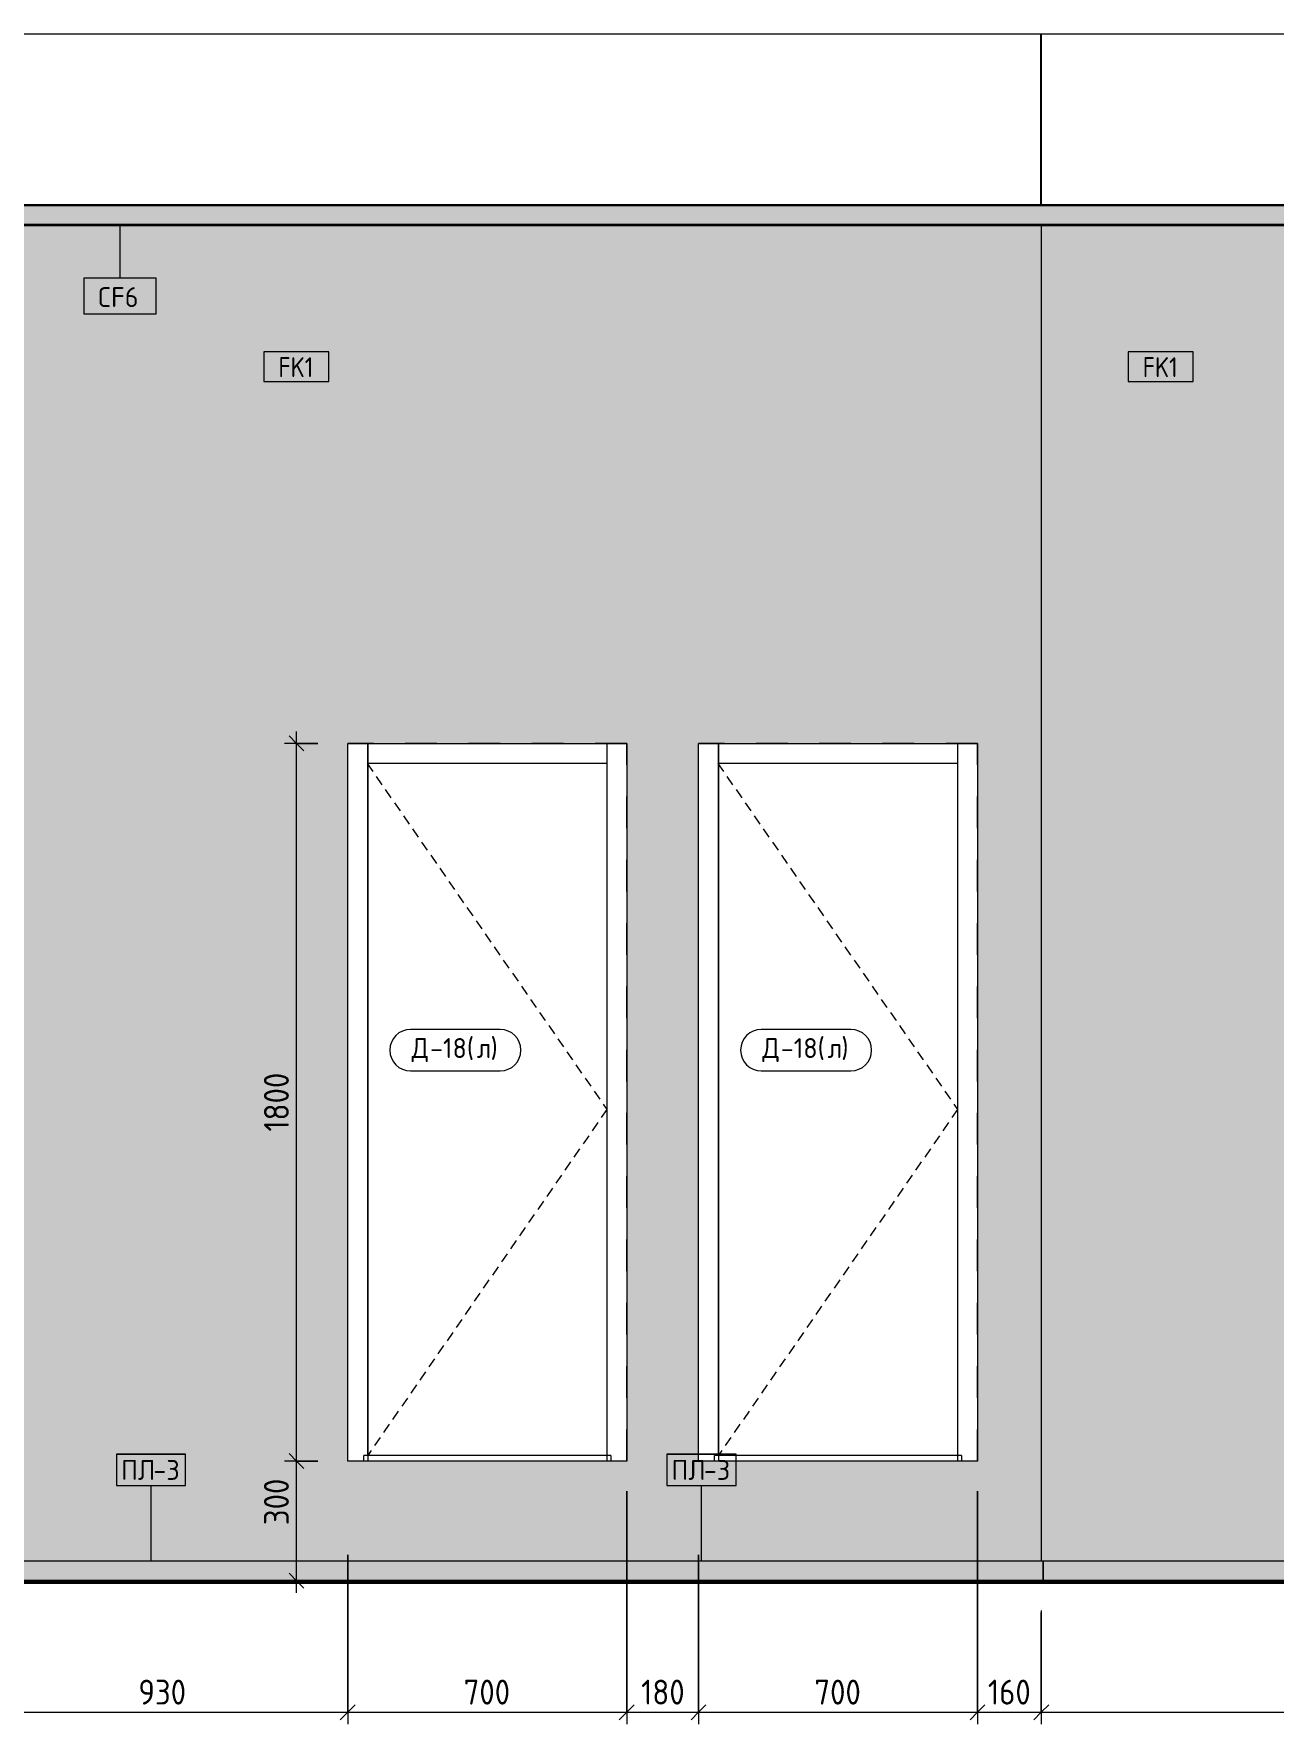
# Model space of a CAD drawing. Header units: millimetres. Extents: x 16345 to 138513, y -2470 to 23828.
# Drawn here: x 103306 to 106418, y 3840 to 8080 of the extents above; entities that cross this region are included whole.
import ezdxf

# ---------------------------------------------------------------- set-up
doc = ezdxf.new("R2010")
doc.units = ezdxf.units.MM
doc.linetypes.add('200_ШТРИХ__ш1_п0_6_', pattern=[40, 25, -15])
doc.linetypes.add('Штрих', pattern=[158.75, 79.375, -79.375])
for name, color, linetype, lineweight in [('A-ANNO-DIMS', 7, 'Continuous', 9), ('A-ANNO-DIMS-25', 7, 'Continuous', 9), ('A-CLNG-IDEN', 7, 'Continuous', 9), ('A-DOOR', 7, 'Continuous', 9), ('A-DOOR-2', 7, '200_ШТРИХ__ш1_п0_6_', 9), ('A-DOOR-4', 7, 'Штрих', 9), ('A-DOOR-FRAM-1', 7, 'Continuous', 9), ('A-DOOR-IDEN', 7, 'Continuous', 9), ('A-FLOR', 7, 'Continuous', 9), ('A-GENM', 7, 'Continuous', 9), ('A-GENM-IDEN', 7, 'Continuous', 9), ('A-WALL-IDEN', 7, 'Continuous', 9), ('A-WALL-PATT', 7, 'Continuous', 9), ('I-WALL', 7, 'Continuous', 9)]:
    doc.layers.add(name, color=color, linetype=linetype, lineweight=lineweight)
for name, color, linetype, lineweight, true_color in [('A-CLNG-1', 7, 'Continuous', 9, 0x787878), ('A-CLNG-FNSH-1', 7, 'Continuous', 30, 0x3c3c3c), ('A-FLOR-FNSH-1', 7, 'Continuous', 30, 0x3c3c3c)]:
    doc.layers.add(name, color=color, linetype=linetype, lineweight=lineweight, true_color=true_color)
doc.styles.add('GOST Common_1', font='GOST_Common.ttf', dxfattribs={"height": 50})
doc.styles.add('GOST Common_2', font='GOST_Common.ttf', dxfattribs={"width": 0.9, "height": 50})
doc.styles.add('ISOCPEUR_1', font='isocpeur.ttf', dxfattribs={"width": 0.9, "height": 62.5})
doc.dimstyles.new('ISO-2_5_0_9К_БОЛЬШОЙ_1', dxfattribs={"dimscale": 304.8, "dimtxt": 62.248823, "dimasz": 0.123031, "dimexe": 0.098425, "dimexo": 0.246063, "dimgap": 0, "dimtad": 1, "dimdec": 0, "dimrnd": 10, "dimzin": 0, "dimdsep": 46, "dimtxsty": 'ISOCPEUR_1', "dimblk1": 'OBLIQUE', "dimblk2": 'OBLIQUE', "dimsah": 1, "dimcen": 0.09, "dimdle": 0.098425, "dimazin": 0, "dimtfac": 1, "dimtdec": 4, "dimtix": 1, "dimtmove": 0, "dimatfit": 3, "dimfxl": 1, "dimtvp": 1, "dimtolj": 1, "dimtzin": 0, "dimarcsym": 2})
doc.dimstyles.new('ISO-2_5_0_9К_БОЛЬШОЙ_3', dxfattribs={"dimscale": 304.8, "dimtxt": 62.248823, "dimasz": 0.123031, "dimexe": 0.098425, "dimexo": 0.246063, "dimgap": 0, "dimtad": 1, "dimdec": 0, "dimrnd": 10, "dimzin": 0, "dimdsep": 46, "dimtxsty": 'ISOCPEUR_1', "dimblk1": 'OBLIQUE', "dimblk2": 'OBLIQUE', "dimsah": 1, "dimcen": 0.09, "dimdle": 0.098425, "dimazin": 0, "dimtfac": 1, "dimtdec": 4, "dimtix": 1, "dimtmove": 2, "dimatfit": 3, "dimfxl": 1, "dimtvp": 1, "dimtolj": 1, "dimtzin": 0, "dimarcsym": 2})

# ---------------------------------------------------------------- blocks, each defined once
blk = doc.blocks.new('110_Дверь_СКБ_1Ст - д-18 700x2100h_Технический шкаф ЭОМ и СС-21511926-Развертка 2_28-1')
at = {"layer": 'A-DOOR'}
for p, q in [((-5459, 6250), (-6059, 6250)), ((-6059, 4514), (-6059, 6250)), ((-5459, 6250), (-5459, 4514)), ((-5459, 4514), (-6059, 4514))]:
    blk.add_line(p, q, dxfattribs=at)
at = {"layer": 'A-DOOR-2'}
for p, q in [((-6060.4, 6250), (-5459, 5382)), ((-5459, 5382), (-6059, 4514))]:
    blk.add_line(p, q, dxfattribs=at)
at = {"layer": 'A-DOOR-4'}
for p, q in [((-5409, 6300), (-6109, 6300)), ((-6109, 4500), (-6109, 6300)), ((-5409, 6300), (-6109, 6300)), ((-6109, 4500), (-6109, 6300)), ((-5409, 4500), (-5409, 6300)), ((-5409, 4500), (-5409, 6300))]:
    blk.add_line(p, q, dxfattribs=at)
at = {"layer": 'A-DOOR-FRAM-1'}
for p, q in [((-6059, 6250), (-6059, 6300)), ((-6059, 6300), (-6059, 4500)), ((-5459, 6300), (-5459, 6250)), ((-5459, 6300), (-5459, 4500)), ((-5459, 6250), (-6059, 6250)), ((-6069, 4500), (-6069, 4514)), ((-5449, 4514), (-6069, 4514)), ((-5449, 4514), (-5449, 4500))]:
    blk.add_line(p, q, dxfattribs=at)
blk = doc.blocks.new('Плинтус - Плинтус темный _ст_школа_-32862064-Развертка 2_28-1')
at = {"layer": 'A-GENM'}
h = blk.add_hatch(color=256, dxfattribs=at)
h.paths.add_polyline_path([(-827.7, 4200), (-535, 4200), (-535, 4250), (-1416.4, 4250), (-1416.4, 4245), (-1446.4, 4245), (-1446.4, 4200), (-1191.8, 4200)])
h.paths.add_polyline_path([(-5244, 4200), (-4557.7, 4200), (-4557.7, 4245), (-4587.7, 4245), (-4587.7, 4250), (-5244, 4250)])
h.paths.add_polyline_path([(-4114.5, 4200), (-2386.4, 4200), (-2386.4, 4245), (-2416.4, 4245), (-2416.4, 4250), (-4088, 4250), (-4088, 4245), (-4118, 4245), (-4118, 4200), (-4116.1, 4200)])
for p, q in [((-5244, 4250), (-4587.7, 4250)), ((-4587.7, 4250), (-4587, 4250)), ((-4587, 4250), (-4583.2, 4250)), ((-4583.2, 4250), (-4576.3, 4250)), ((-4576.3, 4250), (-4566.5, 4250)), ((-4566.3, 4250), (-4553.7, 4250)), ((-4553.5, 4250), (-4538.2, 4250)), ((-4538, 4250), (-4520.2, 4250)), ((-4520, 4250), (-4499.9, 4250)), ((-4499.7, 4250), (-4477.6, 4250)), ((-4477.3, 4250), (-4166.9, 4250)), ((-4166.6, 4250), (-4147.5, 4250)), ((-4147.3, 4250), (-4130.6, 4250)), ((-4130.4, 4250), (-4116.2, 4250)), ((-4116.1, 4250), (-4104.7, 4250)), ((-4104.4, 4250), (-4096.1, 4250)), ((-4096, 4250), (-4090.5, 4250)), ((-4090.4, 4250), (-4088, 4250)), ((-4088, 4250), (-2416.4, 4250)), ((-2416.4, 4250), (-2414.7, 4250)), ((-2414.7, 4250), (-2410, 4250)), ((-2409.9, 4250), (-2402.2, 4250)), ((-2402.1, 4250), (-2391.5, 4250)), ((-2391.3, 4250), (-2377.8, 4250)), ((-2377.6, 4250), (-2361.2, 4250)), ((-2361, 4250), (-2342, 4250)), ((-2341.7, 4250), (-1511, 4250)), ((-1510.8, 4250), (-1489.3, 4250)), ((-1489.1, 4250), (-1470.2, 4250)), ((-1470, 4250), (-1453.9, 4250)), ((-1453.7, 4250), (-1440.4, 4250)), ((-1440.3, 4250), (-1429.9, 4250)), ((-1429.8, 4250), (-1422.3, 4250)), ((-1422.3, 4250), (-1417.8, 4250)), ((-1417.8, 4250), (-1416.4, 4250)), ((-1416.4, 4250), (-535, 4250))]:
    blk.add_line(p, q, dxfattribs=at)
blk = doc.blocks.new('Плинтус - Плинтус темный _ст_школа_-32859017-Развертка 2_28-1')
at = {"layer": 'A-GENM'}
blk.add_line((-5244, 4250), (-5244, 4200), dxfattribs=at)
blk = doc.blocks.new('Плинтус - Плинтус темный _ст_школа_-32862070-Развертка 2_28-1')
at = {"layer": 'A-GENM'}
blk.add_hatch(color=256, dxfattribs=at).paths.add_polyline_path([(-7946, 4200), (-6989, 4200), (-6989, 4250), (-7946, 4250)])
for p, q in [((-7946, 4250), (-7946, 4200)), ((-7946, 4250), (-6989, 4250)), ((-6989, 4250), (-6989, 4200))]:
    blk.add_line(p, q, dxfattribs=at)
blk = doc.blocks.new('Плинтус - Плинтус темный _ст_школа_-32862368-Развертка 2_28-1')
at = {"layer": 'A-GENM'}
blk.add_hatch(color=256, dxfattribs=at).paths.add_polyline_path([(-5250, 4200), (-5244, 4200), (-5244, 4250), (-6989, 4250), (-6989, 4200), (-5459, 4200)])
for p, q in [((-6989, 4250), (-5244, 4250)), ((-6989, 4200), (-6989, 4250)), ((-5244, 4200), (-5244, 4250))]:
    blk.add_line(p, q, dxfattribs=at)
blk = doc.blocks.new('DIMBLOCK64-Развертка 2_28-1')
at = {"layer": 'A-ANNO-DIMS-25'}
for p, q in [((104093.5, 4265), (104093.5, 3840.1)), ((104093.5, 3870.1), (104093.5, 4265)), ((103161.5, 4125), (103161.5, 3840.1)), ((103161.5, 3870.1), (103161.5, 4120)), ((103161.5, 3870.1), (104093.5, 3870.1))]:
    blk.add_line(p, q, dxfattribs=at)
at = {"layer": 'A-ANNO-DIMS-25', "lineweight": 20}
for p, q in [((103161.5, 3870.1), (103142.8, 3851.4)), ((103161.5, 3870.1), (103180.3, 3888.9)), ((104093.5, 3870.1), (104074.8, 3851.4)), ((104093.5, 3870.1), (104112.3, 3888.9))]:
    blk.add_line(p, q, dxfattribs=at)
at = {"layer": 'A-ANNO-DIMS-25', "color": 0, "insert": (103568.3, 3951.8), "char_height": 62.5, "width": 142.215, "attachment_point": 1, "line_spacing_factor": 1.149209, "style": 'ISOCPEUR_1'}
blk.add_mtext('930', dxfattribs=at)
blk = doc.blocks.new('_Oblique')
at = {"color": 0, "linetype": 'ByBlock', "lineweight": -2}
blk.add_line((-0.5, -0.5), (0.5, 0.5), dxfattribs=at)
blk = doc.blocks.new('DIMBLOCK65-Развертка 2_28-1')
at = {"layer": 'A-ANNO-DIMS-25'}
for p, q in [((104793.5, 4425), (104793.5, 3840.1)), ((104793.5, 3870.1), (104793.5, 4425)), ((104093.5, 4265), (104093.5, 3840.1)), ((104093.5, 3870.1), (104093.5, 4265)), ((104093.5, 3870.1), (104793.5, 3870.1))]:
    blk.add_line(p, q, dxfattribs=at)
at = {"layer": 'A-ANNO-DIMS-25', "lineweight": 20}
for p, q in [((104093.5, 3870.1), (104074.8, 3851.4)), ((104093.5, 3870.1), (104112.3, 3888.9)), ((104793.5, 3870.1), (104774.8, 3851.4)), ((104793.5, 3870.1), (104812.3, 3888.9))]:
    blk.add_line(p, q, dxfattribs=at)
at = {"layer": 'A-ANNO-DIMS-25', "color": 0, "insert": (104384.3, 3951.8), "char_height": 62.5, "width": 142.215, "attachment_point": 1, "line_spacing_factor": 1.149209, "style": 'ISOCPEUR_1'}
blk.add_mtext('700', dxfattribs=at)
blk = doc.blocks.new('DIMBLOCK66-Развертка 2_28-1')
at = {"layer": 'A-ANNO-DIMS-25'}
for p, q in [((104793.5, 4425), (104793.5, 3840.1)), ((104793.5, 3870.1), (104793.5, 4425)), ((104973.5, 4265), (104973.5, 3840.1)), ((104973.5, 3870.1), (104973.5, 4265)), ((104793.5, 3870.1), (104973.5, 3870.1))]:
    blk.add_line(p, q, dxfattribs=at)
at = {"layer": 'A-ANNO-DIMS-25', "lineweight": 20}
for p, q in [((104793.5, 3870.1), (104774.8, 3851.4)), ((104793.5, 3870.1), (104812.3, 3888.9)), ((104973.5, 3870.1), (104954.8, 3851.4)), ((104973.5, 3870.1), (104992.3, 3888.9))]:
    blk.add_line(p, q, dxfattribs=at)
at = {"layer": 'A-ANNO-DIMS-25', "color": 0, "insert": (104829.6, 3951.8), "char_height": 62.5, "width": 129.286, "attachment_point": 1, "line_spacing_factor": 1.149209, "style": 'ISOCPEUR_1'}
blk.add_mtext('180', dxfattribs=at)
blk = doc.blocks.new('DIMBLOCK67-Развертка 2_28-1')
at = {"layer": 'A-ANNO-DIMS-25'}
for p, q in [((105673.5, 4425), (105673.5, 3840.1)), ((105673.5, 3870.1), (105673.5, 4425)), ((104973.5, 4265), (104973.5, 3840.1)), ((104973.5, 3870.1), (104973.5, 4265)), ((104973.5, 3870.1), (105673.5, 3870.1))]:
    blk.add_line(p, q, dxfattribs=at)
at = {"layer": 'A-ANNO-DIMS-25', "lineweight": 20}
for p, q in [((104973.5, 3870.1), (104954.8, 3851.4)), ((104973.5, 3870.1), (104992.3, 3888.9)), ((105673.5, 3870.1), (105654.8, 3851.4)), ((105673.5, 3870.1), (105692.3, 3888.9))]:
    blk.add_line(p, q, dxfattribs=at)
at = {"layer": 'A-ANNO-DIMS-25', "color": 0, "insert": (105264.3, 3951.8), "char_height": 62.5, "width": 142.215, "attachment_point": 1, "line_spacing_factor": 1.149209, "style": 'ISOCPEUR_1'}
blk.add_mtext('700', dxfattribs=at)
blk = doc.blocks.new('DIMBLOCK68-Развертка 2_28-1')
at = {"layer": 'A-ANNO-DIMS-25'}
for p, q in [((105673.5, 4425), (105673.5, 3840.1)), ((105673.5, 3870.1), (105673.5, 4425)), ((105833.5, 4125), (105833.5, 3840.1)), ((105833.5, 3870.1), (105833.5, 4120)), ((105673.5, 3870.1), (105833.5, 3870.1))]:
    blk.add_line(p, q, dxfattribs=at)
at = {"layer": 'A-ANNO-DIMS-25', "lineweight": 20}
for p, q in [((105673.5, 3870.1), (105654.8, 3851.4)), ((105673.5, 3870.1), (105692.3, 3888.9)), ((105833.5, 3870.1), (105814.8, 3851.4)), ((105833.5, 3870.1), (105852.3, 3888.9))]:
    blk.add_line(p, q, dxfattribs=at)
at = {"layer": 'A-ANNO-DIMS-25', "color": 0, "insert": (105699.6, 3951.8), "char_height": 62.5, "width": 129.286, "attachment_point": 1, "line_spacing_factor": 1.149209, "style": 'ISOCPEUR_1'}
blk.add_mtext('160', dxfattribs=at)
blk = doc.blocks.new('DIMBLOCK69-Развертка 2_28-1')
at = {"layer": 'A-ANNO-DIMS-25'}
for p, q in [((105833.5, 4125), (105833.5, 3840.1)), ((105833.5, 3870.1), (105833.5, 4120)), ((110562.5, 4125), (110562.5, 3840.1)), ((110562.5, 3870.1), (110562.5, 4120)), ((105833.5, 3870.1), (110562.5, 3870.1))]:
    blk.add_line(p, q, dxfattribs=at)
at = {"layer": 'A-ANNO-DIMS-25', "lineweight": 20}
for p, q in [((105833.5, 3870.1), (105814.8, 3851.4)), ((105833.5, 3870.1), (105852.3, 3888.9)), ((110562.5, 3870.1), (110543.8, 3851.4)), ((110562.5, 3870.1), (110581.3, 3888.9))]:
    blk.add_line(p, q, dxfattribs=at)
at = {"layer": 'A-ANNO-DIMS-25', "color": 0, "insert": (108116, 3951.8), "char_height": 62.5, "width": 196.802, "attachment_point": 1, "line_spacing_factor": 1.149209, "style": 'ISOCPEUR_1'}
blk.add_mtext('4730', dxfattribs=at)
blk = doc.blocks.new('М_двери - Типоразмер_рамка-25223575-Развертка 2_28-1')
at = {"layer": 'A-DOOR-IDEN'}
for p, q in [((-21865.5, 5512.7), (-22090.3, 5512.7)), ((-22090.3, 5408.7), (-21865.5, 5408.7))]:
    blk.add_line(p, q, dxfattribs=at)
for centre, start, end in [((-22090.3, 5460.7), 90, 270), ((-21865.5, 5460.7), 270, 90)]:
    blk.add_arc(centre, 52, start, end, dxfattribs=at)
blk = doc.blocks.new('М_потолков - Марка_ Имя типа-25382930-Развертка 2_28-1')
at = {"layer": 'A-CLNG-IDEN'}
for p, q in [((-19198.9, 7473.3), (-19380.1, 7473.3)), ((-19380.1, 7473.3), (-19380.1, 7383.9)), ((-19198.9, 7383.9), (-19198.9, 7473.3)), ((-19380.1, 7383.9), (-19198.9, 7383.9))]:
    blk.add_line(p, q, dxfattribs=at)
blk = doc.blocks.new('М_стена_0001 - Типоразмер_без рамки-25382661-Развертка 2_28-1')
at = {"layer": 'A-WALL-IDEN'}
for p, q in [((-22686.1, 7222.2), (-22849.4, 7222.2)), ((-22849.4, 7222.2), (-22849.4, 7147.2)), ((-22686.1, 7147.2), (-22686.1, 7222.2)), ((-22849.4, 7147.2), (-22686.1, 7147.2))]:
    blk.add_line(p, q, dxfattribs=at)
blk = doc.blocks.new('Mark Reiling - Mark Reiling-26174330-Развертка 2_28-1')
at = {"layer": 'A-GENM-IDEN'}
for p, q in [((-2976.2, 4517.8), (-2976.2, 4439)), ((-2976.2, 4517.8), (-2802.8, 4517.8)), ((-2802.8, 4517.8), (-2976.2, 4517.8)), ((-2976.2, 4517.8), (-2976.2, 4439)), ((-2802.8, 4439), (-2802.8, 4517.8)), ((-2802.8, 4439), (-2802.8, 4517.8)), ((-2976.2, 4439), (-2802.8, 4439)), ((-2976.2, 4439), (-2802.8, 4439))]:
    blk.add_line(p, q, dxfattribs=at)
blk = doc.blocks.new('DIMBLOCK75-Развертка 2_28-1')
at = {"layer": 'A-ANNO-DIMS-25'}
for p, q in [((104018.5, 4500), (103934.9, 4500)), ((103964.9, 4170), (103964.9, 4500)), ((103964.9, 4500), (104018.5, 4500)), ((104013.4, 4200), (103934.9, 4200)), ((103964.9, 4200), (104013.4, 4200))]:
    blk.add_line(p, q, dxfattribs=at)
at = {"layer": 'A-ANNO-DIMS-25', "lineweight": 20}
for p, q in [((103964.9, 4500), (103946.2, 4518.8)), ((103964.9, 4500), (103983.7, 4481.3)), ((103964.9, 4200), (103946.2, 4218.7)), ((103964.9, 4200), (103983.7, 4181.2))]:
    blk.add_line(p, q, dxfattribs=at)
at = {"layer": 'A-ANNO-DIMS-25', "color": 0, "insert": (103883.3, 4339.3), "char_height": 62.5, "width": 142.215, "attachment_point": 1, "rotation": 90, "line_spacing_factor": 1.149209, "style": 'ISOCPEUR_1'}
blk.add_mtext('300', dxfattribs=at)
blk = doc.blocks.new('DIMBLOCK76-Развертка 2_28-1')
at = {"layer": 'A-ANNO-DIMS-25', "lineweight": 20}
for p, q in [((103964.9, 6300), (103946.2, 6318.8)), ((103964.9, 6300), (103983.7, 6281.3)), ((103964.9, 4500), (103946.2, 4518.8)), ((103964.9, 4500), (103983.7, 4481.3))]:
    blk.add_line(p, q, dxfattribs=at)
at = {"layer": 'A-ANNO-DIMS-25'}
for p, q in [((103964.9, 4500), (103964.9, 6330)), ((104018.5, 6300), (103934.9, 6300)), ((103964.9, 6300), (104018.5, 6300)), ((104018.5, 4500), (103934.9, 4500)), ((103964.9, 4500), (104018.5, 4500))]:
    blk.add_line(p, q, dxfattribs=at)
at = {"layer": 'A-ANNO-DIMS-25', "color": 0, "insert": (103883.3, 5326.4), "char_height": 62.5, "width": 176.691, "attachment_point": 1, "rotation": 90, "line_spacing_factor": 1.149209, "style": 'ISOCPEUR_1'}
blk.add_mtext('1800', dxfattribs=at)

msp = doc.modelspace()

# ---------------------------------------------------------------- hatches: boundary and pattern name
at = {"layer": 'A-CLNG-1'}
msp.add_hatch(color=256, dxfattribs=at).paths.add_polyline_path([(110618.9, 7600), (110941.5, 7600), (110941.5, 7650), (96102.5, 7650), (96102.5, 7600), (110254.8, 7600)])
at = {"layer": 'A-WALL-PATT'}
h = msp.add_hatch(color=256, dxfattribs=at)
h.paths.add_polyline_path([(105832.5, 4250), (105833.5, 4250), (105833.5, 7600), (105832.5, 7600), (105832.5, 4500)])
h.paths.add_polyline_path([(105833.5, 7650), (105833.5, 8080), (105832.5, 8080), (105832.5, 7650)])
h = msp.add_hatch(color=256, dxfattribs=at)
h.paths.add_polyline_path([(103161.5, 4250), (105832.5, 4250), (105832.5, 7600), (103161.5, 7600), (103161.5, 4255.2)])
h.paths.add_polyline_path([(104093.5, 4500), (104093.5, 6300), (104793.5, 6300), (104793.5, 4500), (104143.5, 4500)])
h.paths.add_polyline_path([(105157.7, 4500), (104973.5, 4500), (104973.5, 6300), (105673.5, 6300), (105673.5, 4500), (105521.8, 4500)])
h = msp.add_hatch(color=256, dxfattribs=at)
h.paths.add_polyline_path([(110657.5, 4200), (110661.5, 4200), (110661.5, 4925), (110657.5, 4925), (110657.5, 4203.3)])
h.paths.add_polyline_path([(110582.5, 4200), (110582.5, 5000), (110661.5, 5000), (110661.5, 7600), (105833.5, 7600), (105833.5, 4250), (106494.8, 4250), (106494.8, 4645), (106994.5, 4645), (106994.5, 4250), (108666.1, 4250), (108666.1, 4645), (109666.1, 4645), (109666.1, 4250), (110561.5, 4250), (110561.5, 4300), (110541.5, 4300), (110541.5, 4850), (110561.5, 4850), (110561.5, 5000), (110562.5, 5000), (110562.5, 4200)])
h.paths.add_polyline_path([(108070.3, 5100), (106742.5, 5100), (106742.5, 6400), (109742.5, 6400), (109742.5, 5100), (108798.5, 5100)])

# ---------------------------------------------------------------- linework, layer by layer
at = {"layer": 'A-CLNG-FNSH-1'}
for p, q in [((110941.5, 7650), (96102.5, 7650)), ((110941.5, 7601), (96102.5, 7601)), ((96102.5, 7600), (110941.5, 7600))]:
    msp.add_line(p, q, dxfattribs=at)
at = {"layer": 'A-CLNG-IDEN'}
msp.add_line((103522, 7600), (103522, 7466.8), dxfattribs=at)
at = {"layer": 'A-FLOR'}
msp.add_line((87682.5, 8080), (110962.5, 8080), dxfattribs=at)
at = {"layer": 'A-FLOR-FNSH-1'}
for p, q in [((110982.5, 4200), (87682.5, 4200)), ((87682.5, 4195), (110982.5, 4195))]:
    msp.add_line(p, q, dxfattribs=at)
at = {"layer": 'A-GENM-IDEN'}
for p, q in [((103600, 4250), (103600, 4438)), ((104981, 4250), (104981, 4438))]:
    msp.add_line(p, q, dxfattribs=at)
at = {"layer": 'I-WALL'}
for p, q in [((105832.5, 7650), (105832.5, 8080)), ((105833.5, 8080), (105833.5, 7650)), ((105833.5, 7600), (105833.5, 4250)), ((104093.5, 4500), (104093.5, 6300)), ((104093.5, 6300), (104793.5, 6300)), ((104793.5, 6300), (104793.5, 4500)), ((104973.5, 4500), (104973.5, 6300)), ((104973.5, 6300), (105673.5, 6300)), ((105673.5, 6300), (105673.5, 4500)), ((104793.5, 4500), (104093.5, 4500)), ((105673.5, 4500), (104973.5, 4500))]:
    msp.add_line(p, q, dxfattribs=at)

# ---------------------------------------------------------------- block references
at = {"layer": 'A-CLNG-IDEN'}
msp.add_blockref('М_потолков - Марка_ Имя типа-25382930-Развертка 2_28-1', (122811.5, -6.6), dxfattribs=at)
at = {"layer": 'A-DOOR-FRAM-1'}
for p in [(110202.5, 0), (111082.5, 0)]:
    msp.add_blockref('110_Дверь_СКБ_1Ст - д-18 700x2100h_Технический шкаф ЭОМ и СС-21511926-Развертка 2_28-1', p, dxfattribs=at)
at = {"layer": 'A-DOOR-IDEN'}
for p in [(126341.4, 70), (127221.4, 70)]:
    msp.add_blockref('М_двери - Типоразмер_рамка-25223575-Развертка 2_28-1', p, dxfattribs=at)
at = {"layer": 'A-GENM'}
for name in ['Плинтус - Плинтус темный _ст_школа_-32862070-Развертка 2_28-1', 'Плинтус - Плинтус темный _ст_школа_-32862368-Развертка 2_28-1', 'Плинтус - Плинтус темный _ст_школа_-32862064-Развертка 2_28-1', 'Плинтус - Плинтус темный _ст_школа_-32859017-Развертка 2_28-1']:
    msp.add_blockref(name, (111082.5, 0), dxfattribs=at)
at = {"layer": 'A-GENM-IDEN'}
for p in [(106489.5, 0), (107870.5, 0)]:
    msp.add_blockref('Mark Reiling - Mark Reiling-26174330-Развертка 2_28-1', p, dxfattribs=at)
at = {"layer": 'A-WALL-IDEN'}
for p in [(126732, 60.3), (128900.6, 60.3)]:
    msp.add_blockref('М_стена_0001 - Типоразмер_без рамки-25382661-Развертка 2_28-1', p, dxfattribs=at)

# ---------------------------------------------------------------- texts
at = {"layer": 'A-CLNG-IDEN', "insert": (103465.6, 7444.6), "char_height": 50, "width": 132.278, "attachment_point": 1, "style": 'GOST Common_1'}
msp.add_mtext('CF6', dxfattribs=at)
at = {"layer": 'A-DOOR-IDEN', "char_height": 50, "attachment_point": 1, "style": 'GOST Common_1'}
for s, insert, width in [('\\fGOST Common|b0|i0|c204|p34|;Д', (104253.7, 5561), 56.118), ('-18(', (104300, 5561), 142.3), ('\\fGOST Common|b0|i0|c204|p34|;)', (104452.1, 5561), 24.051), ('\\fGOST Common|b0|i0|c204|p34|;Д', (105133.7, 5561), 56.118), ('-18(', (105180, 5561), 142.3), ('\\fGOST Common|b0|i0|c204|p34|;)', (105332.1, 5561), 24.051), ('\\fGOST Common|b0|i0|c204|p34|;л', (104417.4, 5561), 42.089), ('\\fGOST Common|b0|i0|c204|p34|;л', (105297.4, 5561), 42.089)]:
    msp.add_mtext(s, dxfattribs=dict(at, insert=insert, width=width))
at = {"layer": 'A-GENM-IDEN', "char_height": 50, "attachment_point": 1, "style": 'GOST Common_1'}
for s, insert, width in [('ПЛ', (103524.9, 4502.8), 98.207), ('-3', (103605.9, 4502.8), 86.181), ('ПЛ', (104905.9, 4502.8), 98.207), ('-3', (104986.9, 4502.8), 86.181)]:
    msp.add_mtext(s, dxfattribs=dict(at, insert=insert, width=width))
at = {"layer": 'A-WALL-IDEN', "char_height": 50, "width": 111.835, "attachment_point": 1, "style": 'GOST Common_2'}
for insert in [(103919.4, 7268.9), (106088, 7268.9)]:
    msp.add_mtext('FK1', dxfattribs=dict(at, insert=insert))

# ---------------------------------------------------------------- dimensions: what is measured, and where the dimension line sits
at = {"layer": 'A-ANNO-DIMS'}
dim = msp.add_linear_dim(base=(103964.9, 6300), p1=(104093.5, 4500), p2=(104093.5, 6300), angle=90, dimstyle='ISO-2_5_0_9К_БОЛЬШОЙ_1', override={"dimpost": '<>', "dimfxl": 1800}, dxfattribs=at)
dim.commit()
dim.dimension.update_dxf_attribs({"geometry": 'DIMBLOCK76-Развертка 2_28-1', "text_midpoint": (103933.7, 5400)})
dim = msp.add_linear_dim(base=(103964.9, 4500), p1=(103938.4, 4200), p2=(104093.5, 4500), angle=90, dimstyle='ISO-2_5_0_9К_БОЛЬШОЙ_3', override={"dimpost": '<>', "dimfxl": 337.719445}, dxfattribs=at)
dim.commit()
dim.dimension.update_dxf_attribs({"geometry": 'DIMBLOCK75-Развертка 2_28-1', "text_midpoint": (103925, 4410.4), "dimtype": 160, "text_rotation": 90})
for base, p1, p2, override, picture, middle in [((104793.5, 3870.1), (104093.5, 4340), (104793.5, 4500), {"dimpost": '<>', "dimfxl": 718.052923}, 'DIMBLOCK65-Развертка 2_28-1', (104443.5, 3901.4)), ((104973.5, 3870.1), (104793.5, 4500), (104973.5, 4340), {"dimpost": '<>', "dimfxl": 240.831888}, 'DIMBLOCK66-Развертка 2_28-1', (104883.5, 3901.4)), ((105673.5, 3870.1), (104973.5, 4340), (105673.5, 4500), {"dimpost": '<>', "dimfxl": 718.052923}, 'DIMBLOCK67-Развертка 2_28-1', (105323.5, 3901.4)), ((105833.5, 3870.1), (105673.5, 4500), (105833.5, 4200), {"dimpost": '<>', "dimfxl": 340.000004}, 'DIMBLOCK68-Развертка 2_28-1', (105753.5, 3901.4)), ((104093.5, 3870.1), (103161.5, 4200), (104093.5, 4340), {"dimpost": '<>', "dimfxl": 942.456363}, 'DIMBLOCK64-Развертка 2_28-1', (103627.5, 3901.4)), ((110562.5, 3870.1), (105833.5, 4200), (110562.5, 4200), {"dimpost": '<>', "dimfxl": 4729.000005}, 'DIMBLOCK69-Развертка 2_28-1', (108198, 3901.4))]:
    dim = msp.add_linear_dim(base=base, p1=p1, p2=p2, dimstyle='ISO-2_5_0_9К_БОЛЬШОЙ_1', override=override, dxfattribs=at)
    dim.commit()
    dim.dimension.update_dxf_attribs({"geometry": picture, "text_midpoint": middle})

doc.saveas('drawing.dxf')
